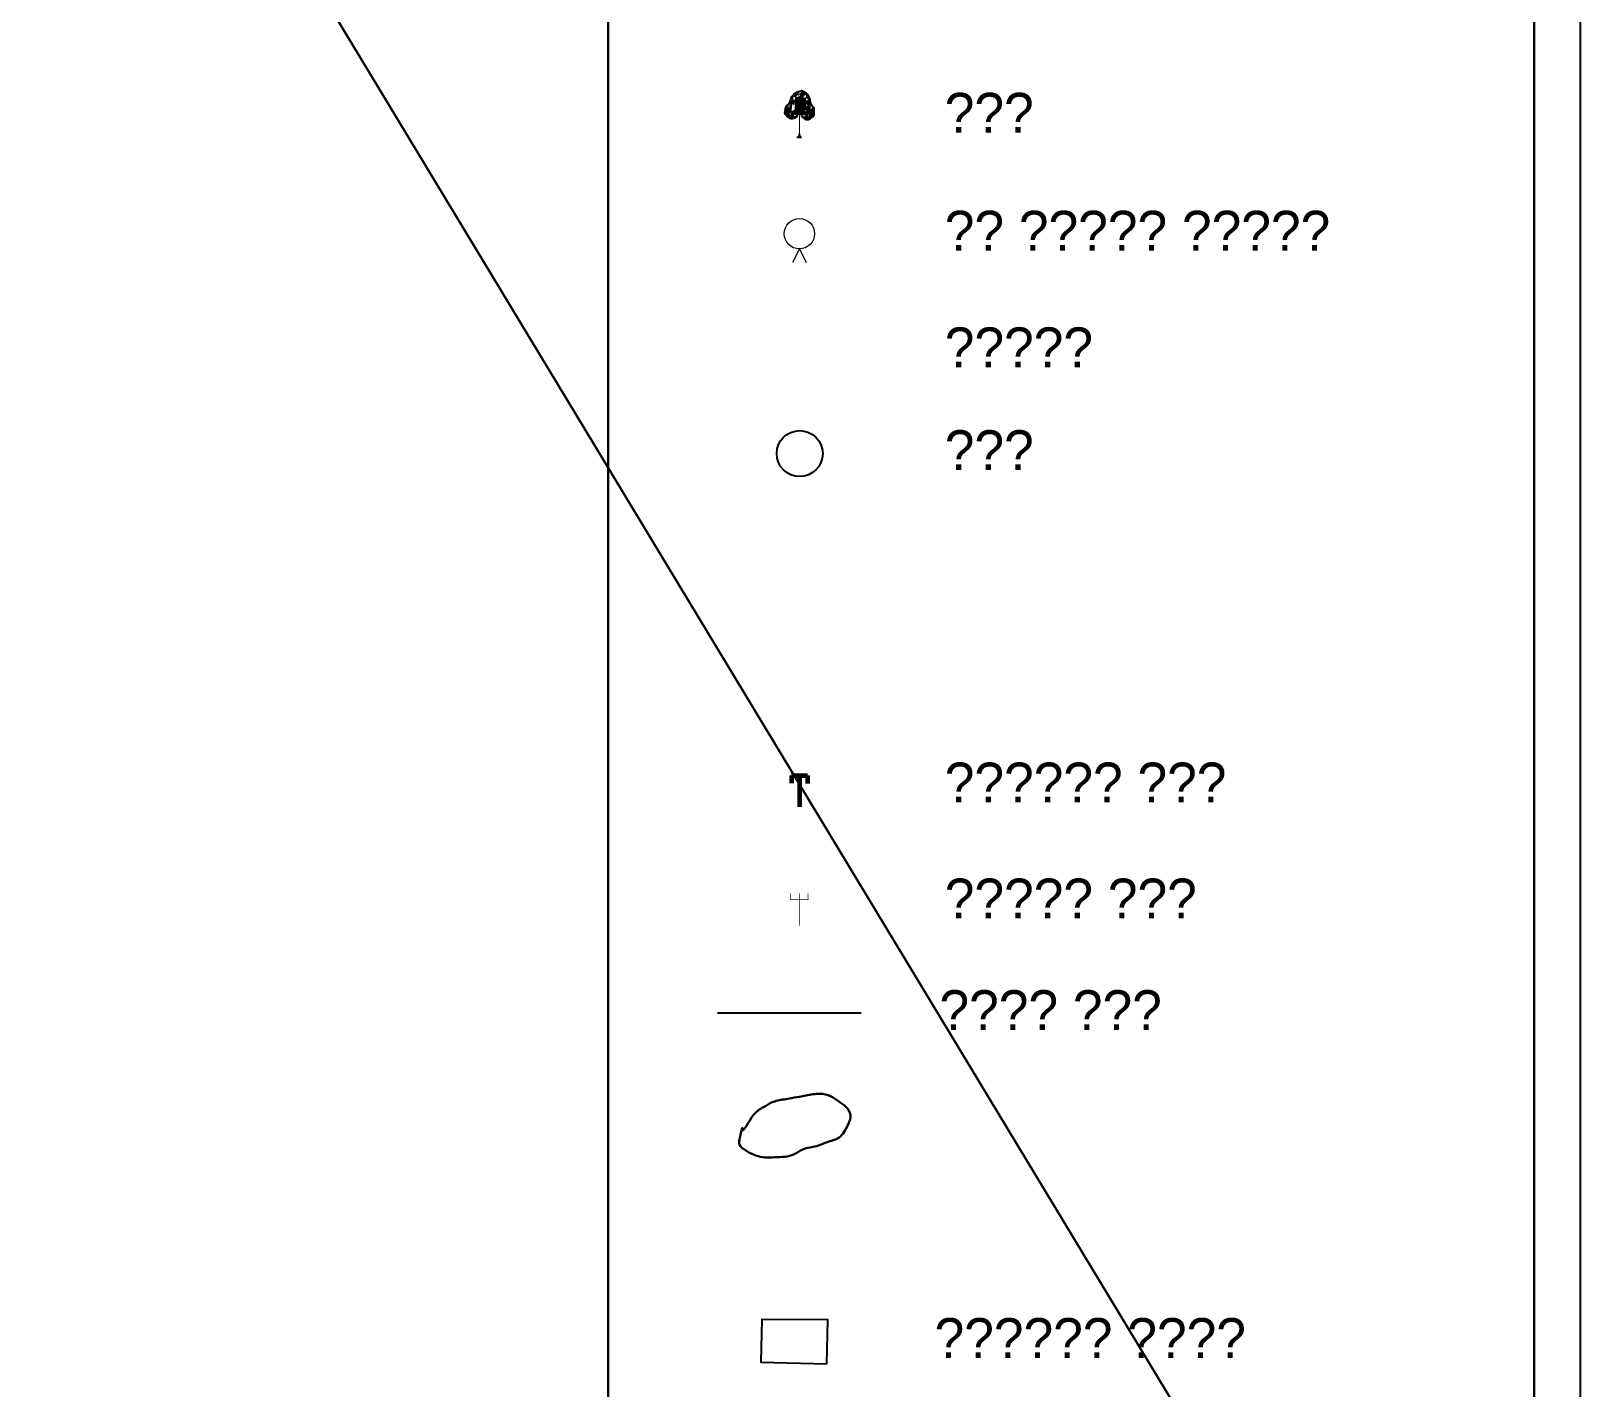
# Model space of a CAD drawing. Header units: millimetres. Extents: x -1419336 to 38707697, y -75591640 to 81.
# Drawn here: x 771.9 to 996.1, y -1547.2 to -1352.4 of the extents above; entities that cross this region are included whole.
import ezdxf

# ---------------------------------------------------------------- set-up
doc = ezdxf.new("R2010")
doc.units = ezdxf.units.MM
for name, color, linetype in [('Image', 7, 'Continuous'), ('Legend', 250, 'Continuous'), ('Sym_Electric_Pole', 250, 'Continuous'), ('Sym_STONE', 250, 'Continuous'), ('Sym_Tree', 92, 'Continuous')]:
    doc.layers.add(name, color=color, linetype=linetype)
doc.styles.add('Fence', font='txt.shx')
doc.styles.get("Standard").update_dxf_attribs({"font": 'SakalBharati.ttf'})
doc.linetypes.add('FENCE', pattern='A,2,-0.252673,["X",Fence,S=0.75,R=0,X=0,Y=-0.373672],-0.747327', length=3)
picture_1 = doc.add_image_def('image3.jpg', size_in_pixel=(14388, 11097))

msp = doc.modelspace()

# ---------------------------------------------------------------- linework, layer by layer
at = {"color": 5, "lineweight": 20}
for q in [(881.25, -1385.56), (883.19, -1385.56)]:
    msp.add_line((882.22, -1383.62), q, dxfattribs=at)
at = {"color": 7, "lineweight": 60}
for p, q in [((881.07, -1459.25), (883.38, -1459.25)), ((882.23, -1459.25), (882.23, -1463.78))]:
    msp.add_line(p, q, dxfattribs=at)
for points in [[(881.07, -1459.25), (881.07, -1460.37)], [(883.38, -1459.25), (883.38, -1460.39)]]:
    msp.add_lwpolyline(points, dxfattribs=at)
at = {"color": 5, "lineweight": 20}
msp.add_ellipse((882.22, -1381.44), major_axis=(2.18, 0), ratio=1, dxfattribs=at)
at = {"layer": 'Legend', "color": 0, "linetype": 'FENCE', "lineweight": -3, "transparency": 33554687}
msp.add_line((891.1, -1493.39), (870.45, -1493.39), dxfattribs=at)
at = {"layer": 'Legend'}
msp.add_lwpolyline([(-63.2, -1105.39), (994.35, -1105.39), (994.35, -1801.26), (-63.2, -1801.26)], close=True, dxfattribs=at)
at = {"layer": 'Legend', "lineweight": 30}
msp.add_lwpolyline([(876.16, -1794.64), (-56.58, -1794.64), (-56.58, -1112.01), (876.16, -1112.01), (987.73, -1112.01), (987.73, -1154.3), (987.73, -1188.75), (987.73, -1205.79), (987.73, -1213), (987.73, -1224.82), (987.73, -1660.73), (987.73, -1720.19), (987.73, -1760.13), (987.73, -1794.64)], close=True, dxfattribs=at)
msp.add_lwpolyline([(854.78, -1112.01), (854.78, -1154.3), (854.78, -1188.75), (854.78, -1224.82), (854.78, -1660.73), (854.78, -1720.19), (854.78, -1760.13), (854.78, -1794.64)], dxfattribs=at)
at = {"layer": 'Legend', "ltscale": 0.2, "flags": 128}
msp.add_lwpolyline([(886.18, -1543.77), (886.28, -1537.46), (876.83, -1537.4), (876.7, -1543.51)], close=True, dxfattribs=at)
at = {"layer": 'Legend', "color": 1, "lineweight": 30, "start_tangent": (-56.576784, -1794.635394), "end_tangent": (-56.576784, -1794.635394)}
msp.add_spline([(874.05, -1509.99), (875.64, -1508.01), (877.06, -1506.91), (878.23, -1506.24), (880.03, -1505.78), (881.06, -1505.6), (882.65, -1505.32), (884.67, -1505), (886.37, -1505.18), (887.54, -1505.85), (888.63, -1506.63), (889.48, -1507.69), (889.55, -1508.4), (889.2, -1509.39), (887.93, -1511.26), (886.37, -1511.86), (885.2, -1512.32), (884.17, -1512.61), (882.72, -1512.96), (881.45, -1513.67), (878.69, -1514.09), (877.27, -1514.13), (874.65, -1513.21), (873.62, -1512.25), (873.62, -1511.55), (874.05, -1509.99)], degree=3, dxfattribs=at)
at = {"layer": 'Sym_Electric_Pole'}
for points, const_width in [([(880.9, -1477.08), (883.55, -1477.08)], 0.1), ([(880.95, -1477.08), (880.95, -1476.2)], 0.064), ([(880.98, -1477.09), (880.98, -1476.21)], 0.1), ([(882.23, -1477.08), (882.23, -1476.2)], 0.1), ([(882.23, -1477.08), (882.23, -1480.81)], 0.1), ([(882.23, -1477.08), (882.23, -1476.2)], 0.064), ([(883.47, -1477.04), (883.47, -1476.16)], 0.1)]:
    msp.add_lwpolyline(points, dxfattribs=dict(at, const_width=const_width))
at = {"layer": 'Sym_STONE'}
msp.add_ellipse((882.26, -1413.01), major_axis=(3.3, 0), ratio=1, dxfattribs=at)
at = {"layer": 'Sym_Tree'}
for p, q in [((882.45, -1360.98), (882.23, -1361)), ((881.87, -1367.58), (882.5, -1367.58))]:
    msp.add_line(p, q, dxfattribs=at)
at = {"layer": 'Sym_Tree', "color": 82, "const_width": 0.8}
for points in [[(881.91, -1364.36), (882.01, -1361.81)], [(882, -1364.37), (882.1, -1361.82)], [(882.34, -1363.99), (882.44, -1361.45)], [(882.66, -1364.42), (882.76, -1361.87)], [(881.27, -1363.77), (881.6, -1364.24)], [(881.78, -1363.88), (882.11, -1364.35)], [(883.55, -1363.99), (883.07, -1364.31)], [(883.18, -1363.79), (883.52, -1364.26)]]:
    msp.add_lwpolyline(points, dxfattribs=at)
at = {"layer": 'Sym_Tree', "color": 34}
msp.add_lwpolyline([(882.23, -1367.58, 0.48, 0.16, 0), (882.23, -1366.94, 0.16, 0.16, 0), (882.23, -1364.33, 0.16, 0.16, 0)], format="xyseb", dxfattribs=at)
at = {"layer": 'Sym_Tree', "color": 82}
msp.add_open_spline([(882.01, -1364.44), (881.86, -1364.6), (881.64, -1364.84), (881.21, -1364.95), (880.83, -1364.92), (880.5, -1364.6), (880.04, -1364.21), (880.25, -1363.62), (880.26, -1363.04), (880.93, -1362.71), (880.95, -1361.9), (881.45, -1361.39), (881.85, -1361.04), (882.13, -1361.01), (882.23, -1361)], degree=3, knots=[0, 0, 0, 0, 0.357151, 0.545743, 0.741494, 0.970117, 1.319935, 1.641608, 1.935314, 2.250626, 2.755061, 3.137005, 3.457298, 3.618487, 3.618487, 3.618487, 3.618487], dxfattribs=at)
at = {"layer": 'Sym_Tree', "color": 82, "start_tangent": (882.225801, -1367.581842), "end_tangent": (882.225801, -1367.581842)}
msp.add_spline([(882.45, -1364.44), (882.88, -1364.91), (883.19, -1365.03), (883.53, -1365.03), (883.88, -1364.83), (884.32, -1364.4), (884.33, -1363.84), (884.28, -1363.32), (883.93, -1362.89), (883.71, -1362.03), (883.36, -1361.46), (882.94, -1361.08), (882.45, -1360.98)], degree=3, dxfattribs=at)
at = {"layer": 'Sym_Tree', "color": 82}
for points in [[(882.23, -1361), (881.53, -1361.34), (881.24, -1361.59), (881.08, -1361.86)], [(881.28, -1361.64), (881.34, -1361.59), (882.23, -1361), (882.04, -1361.02)], [(882.67, -1361), (882.1, -1361.38), (881.65, -1361.39), (882.23, -1361)], [(881.65, -1361.39), (882.23, -1361), (882.43, -1361), (882.31, -1361.14)], [(882.23, -1361), (882.04, -1361.02), (881.85, -1361.09), (881.68, -1361.2)], [(881.85, -1361.09), (881.68, -1361.2), (881.96, -1361.06), (882.04, -1361.02)], [(881.78, -1361.59), (882.05, -1361.37), (882.67, -1361), (882.84, -1361.86)], [(881.96, -1361.06), (882.04, -1361.02), (881.84, -1361.1), (882.04, -1361.02)], [(881.84, -1361.1), (882.04, -1361.02), (882, -1361.06), (881.96, -1361.06)], [(882.67, -1361), (882.84, -1361.86), (882.11, -1361.84), (882.09, -1361.39)], [(882.23, -1361), (882.45, -1360.98), (882.67, -1361), (882.1, -1361.38)], [(882.43, -1361), (882.31, -1361.14), (882.17, -1361.18), (882.27, -1361.08)], [(882.17, -1361.18), (882.19, -1361.12), (882.27, -1361.08), (882.23, -1361)], [(882.27, -1361.08), (882.23, -1361), (882.43, -1361), (882.27, -1361.08)], [(882.43, -1361), (882.27, -1361.08), (882.45, -1360.98), (882.67, -1361)], [(883.48, -1361.7), (883.24, -1361.45), (882.67, -1361), (882.4, -1361.83)], [(882.67, -1361), (882.4, -1361.83), (883.12, -1361.91), (883.2, -1361.47)], [(882.45, -1360.98), (882.67, -1361), (882.94, -1361.1), (882.86, -1361.05)], [(882.67, -1361), (883.32, -1361.42), (883.58, -1361.71), (883.7, -1362)], [(883.54, -1361.76), (883.48, -1361.7), (882.67, -1361), (882.86, -1361.05)], [(882.67, -1361), (882.86, -1361.05), (883.04, -1361.14), (883.19, -1361.27)], [(880.4, -1363.24), (880.24, -1363.44), (880.15, -1364.02), (880.95, -1364.09)], [(880.36, -1363.07), (880.3, -1363.2), (880.26, -1363.35), (880.24, -1363.44)], [(880.26, -1363.35), (880.24, -1363.44), (880.42, -1363.52), (880.61, -1363.17)], [(880.36, -1363.27), (880.36, -1363.27), (880.4, -1363.24), (880.24, -1363.44)], [(880.54, -1363.08), (880.56, -1363.66), (880.25, -1363.43), (880.56, -1363.66)], [(880.25, -1363.43), (880.56, -1363.66), (880.72, -1363.25), (880.61, -1363.17)], [(880.3, -1363.31), (880.27, -1363.32), (880.26, -1363.35), (880.35, -1363.25)], [(880.26, -1363.35), (880.35, -1363.25), (880.35, -1363.25)], [(880.36, -1363.27), (880.27, -1363.32), (880.33, -1363.29), (880.32, -1363.18)], [(880.33, -1363.29), (880.32, -1363.18), (880.3, -1363.31), (880.27, -1363.32)], [(880.29, -1363.38), (880.29, -1363.38), (880.36, -1363.27), (880.27, -1363.32)], [(880.51, -1363.11), (880.43, -1363.09), (880.32, -1363.18), (880.29, -1363.38)], [(880.32, -1363.18), (880.29, -1363.38), (880.38, -1363.25), (880.4, -1363.15)], [(880.38, -1363.32), (880.38, -1363.25), (880.29, -1363.38)], [(880.6, -1363), (880.53, -1363.01), (880.36, -1363.07), (880.3, -1363.2)], [(880.4, -1363.15), (880.43, -1363.09), (880.32, -1363.18), (880.36, -1363.07)], [(880.32, -1363.18), (880.36, -1363.07), (880.38, -1363.32), (880.38, -1363.25)], [(880.35, -1363.25), (880.35, -1363.25), (880.36, -1363.27)], [(880.46, -1363.1), (881.03, -1362.91), (880.37, -1363.07), (880.43, -1363.01)], [(880.37, -1363.07), (880.43, -1363.01), (880.47, -1362.97), (880.53, -1362.91)], [(880.51, -1363.14), (880.38, -1363.25), (880.58, -1363.11), (880.54, -1363.08)], [(880.38, -1363.25), (880.4, -1363.15), (880.51, -1363.11)], [(880.42, -1363.52), (880.61, -1363.17), (880.51, -1363.14), (880.38, -1363.25)], [(880.51, -1363.11), (880.51, -1363.11), (880.4, -1363.15), (880.43, -1363.09)], [(880.53, -1362.92), (880.47, -1362.97), (880.43, -1363.01), (880.51, -1362.99)], [(880.43, -1363.01), (880.51, -1362.99), (880.53, -1363.01), (880.6, -1363)], [(880.56, -1363.09), (880.61, -1363.05), (880.51, -1363.11), (880.43, -1363.09)], [(880.58, -1363.11), (880.54, -1363.08), (880.46, -1363.1), (881.03, -1362.91)], [(880.47, -1362.97), (880.53, -1362.91), (880.59, -1362.87), (880.61, -1362.98)], [(880.59, -1362.87), (880.61, -1362.98), (880.53, -1363.01), (880.47, -1362.97)], [(880.53, -1363.01), (880.47, -1362.97), (880.53, -1362.91), (880.54, -1362.97)], [(880.47, -1362.97), (880.53, -1362.97), (880.53, -1362.92), (880.47, -1362.97)], [(880.53, -1362.97), (880.53, -1362.97), (880.47, -1362.97), (880.53, -1362.97)], [(880.56, -1362.93), (880.51, -1362.99), (880.71, -1362.76)], [(880.61, -1362.98), (880.53, -1362.97), (880.56, -1362.93), (880.51, -1362.99)], [(880.53, -1362.91), (880.54, -1362.97), (880.53, -1362.92), (880.56, -1362.93)], [(880.53, -1362.92), (880.56, -1362.93), (880.53, -1362.97)], [(880.53, -1363.01), (880.6, -1363), (880.61, -1362.98), (880.53, -1362.97)], [(880.6, -1363), (880.6, -1363), (880.6, -1363), (880.53, -1363.01)], [(880.72, -1363.25), (880.62, -1363.05), (880.54, -1363.08), (880.56, -1363.66)], [(880.62, -1363.05), (880.62, -1363.16), (880.54, -1363.08), (880.62, -1363.05)], [(880.54, -1363.08), (880.62, -1363.05), (880.61, -1363.15), (880.54, -1363.11)], [(880.61, -1363.15), (880.54, -1363.11), (880.61, -1363.15), (880.62, -1363.06)], [(880.68, -1363.33), (880.6, -1363.3), (880.68, -1363.33), (880.54, -1363.28)], [(880.68, -1363.33), (880.54, -1363.28), (880.68, -1363.33), (880.56, -1363.66)], [(881.2, -1362.83), (881.08, -1363.99), (880.56, -1363.66), (880.83, -1363.09)], [(881.08, -1363.99), (880.56, -1363.66), (880.6, -1363), (880.83, -1362.95)], [(880.61, -1363.15), (880.62, -1363.06), (880.56, -1363.09), (880.61, -1363.05)], [(880.56, -1363.66), (880.83, -1363.09), (880.79, -1363.9), (880.79, -1364.21)], [(880.68, -1363.33), (880.56, -1363.66), (880.61, -1363.17), (880.72, -1363.25)], [(880.72, -1363.25), (880.78, -1363.37), (880.56, -1363.66), (880.71, -1363.34)], [(880.59, -1362.87), (880.6, -1362.89), (880.71, -1362.76), (880.84, -1362.68)], [(880.71, -1362.76), (880.71, -1362.76), (880.59, -1362.87), (880.6, -1362.89)], [(880.72, -1363.25), (880.61, -1363.17), (880.72, -1363.25), (880.59, -1363.29)], [(880.72, -1363.25), (880.59, -1363.29), (880.72, -1363.25), (880.78, -1363.37)], [(880.85, -1362.82), (880.84, -1362.68), (880.6, -1363)], [(880.71, -1362.76), (880.84, -1362.68), (880.6, -1363), (880.6, -1362.89)], [(880.6, -1363), (880.6, -1362.89), (880.66, -1362.97), (880.84, -1362.68)], [(880.6, -1363), (880.83, -1362.95), (881.01, -1362.8), (880.83, -1362.95)], [(880.6, -1363), (880.6, -1363), (880.6, -1363)], [(880.6, -1363), (880.6, -1363), (880.6, -1363)], [(880.61, -1363.17), (880.66, -1363.13), (880.62, -1363.05), (880.62, -1363.16)], [(880.61, -1363.17), (880.72, -1363.25), (880.61, -1363.17), (880.66, -1363.13)], [(880.82, -1362.98), (880.83, -1363.09), (880.72, -1363.25), (880.62, -1363.05)], [(880.66, -1362.97), (880.84, -1362.68), (880.85, -1362.82), (880.96, -1362.82)], [(880.85, -1362.88), (880.85, -1362.82), (880.66, -1362.97), (880.84, -1362.88)], [(880.66, -1362.97), (880.84, -1362.88), (880.85, -1362.82), (880.68, -1362.94)], [(880.85, -1362.82), (880.68, -1362.94), (880.84, -1362.88), (880.85, -1362.82)], [(880.71, -1362.76), (880.84, -1362.68), (880.95, -1362.39), (880.91, -1362.39)], [(880.83, -1362.59), (880.83, -1362.58), (880.71, -1362.76), (880.84, -1362.68)], [(880.83, -1363.09), (880.82, -1362.98), (880.74, -1363.29), (880.72, -1363.25)], [(880.74, -1363.29), (880.72, -1363.25), (880.87, -1363.25), (880.82, -1363.31)], [(880.78, -1363.37), (880.82, -1363.31), (880.83, -1363.09), (880.82, -1362.98)], [(880.87, -1363.25), (880.83, -1363.09), (880.83, -1363.09), (880.82, -1362.98)], [(880.83, -1363.09), (880.82, -1362.98), (880.82, -1362.98), (880.92, -1362.99)], [(880.82, -1362.98), (880.92, -1362.99), (880.82, -1362.98), (880.83, -1363.09)], [(880.87, -1363.25), (880.82, -1363.31), (881.08, -1363.99), (880.93, -1364.01)], [(880.87, -1362.72), (880.84, -1362.68), (880.83, -1362.59), (880.83, -1362.58)], [(881.01, -1362.8), (880.83, -1362.95), (880.83, -1363.09), (880.83, -1362.95)], [(881.2, -1362.83), (881.01, -1362.8), (880.87, -1363.25), (880.83, -1363.09)], [(880.83, -1363.09), (880.83, -1362.95), (880.85, -1362.82)], [(880.85, -1362.82), (880.85, -1362.82), (880.85, -1362.82), (880.84, -1362.68)], [(880.84, -1362.88), (880.85, -1362.82), (880.87, -1362.72), (880.84, -1362.68)], [(881.15, -1362.19), (880.95, -1362.39), (881.01, -1362.8), (880.85, -1362.82)], [(880.85, -1362.65), (880.87, -1362.72), (880.95, -1362.39), (880.99, -1362.57)], [(880.89, -1362.48), (880.86, -1362.53), (880.85, -1362.65), (880.87, -1362.72)], [(881.01, -1362.8), (880.85, -1362.82), (881.28, -1362.84), (881.75, -1362.84)], [(880.85, -1362.82), (880.85, -1362.82), (880.85, -1362.82)], [(880.85, -1362.82), (880.96, -1362.82), (880.85, -1362.88), (880.85, -1362.82)], [(880.86, -1362.6), (880.87, -1362.72), (881.03, -1362.15), (881.05, -1362.09)], [(880.95, -1362.39), (880.91, -1362.39), (880.89, -1362.48), (880.86, -1362.53)], [(880.89, -1362.48), (880.95, -1362.39), (880.86, -1362.6), (880.87, -1362.72)], [(880.95, -1362.39), (880.99, -1362.57), (880.89, -1362.48), (880.95, -1362.39)], [(880.97, -1362.22), (880.91, -1362.39), (881.15, -1361.89), (881.12, -1361.88)], [(881.02, -1362), (880.98, -1362.15), (880.97, -1362.22), (880.91, -1362.39)], [(881.01, -1362.14), (881.02, -1362.09), (880.91, -1362.39), (880.94, -1362.39)], [(880.97, -1362.31), (880.91, -1362.39), (880.98, -1362.15), (881.03, -1362.15)], [(880.95, -1362.34), (880.98, -1362.24), (880.97, -1362.31), (880.91, -1362.39)], [(880.91, -1362.39), (880.94, -1362.39), (880.96, -1362.33), (880.97, -1362.31)], [(881.24, -1361.59), (881.08, -1361.86), (881.01, -1362.14), (880.95, -1362.39)], [(881.36, -1361.98), (881.12, -1361.88), (881.15, -1362.19), (880.95, -1362.39)], [(881.01, -1362.14), (880.95, -1362.39), (881.3, -1362.25), (881.36, -1361.98)], [(881, -1362.16), (881.02, -1362), (880.95, -1362.34), (880.98, -1362.24)], [(880.96, -1362.33), (880.97, -1362.31), (880.98, -1362.24), (881.02, -1362.09)], [(880.98, -1362.24), (881.02, -1362.09), (881.03, -1361.99), (881.02, -1361.99)], [(880.98, -1362.15), (881.03, -1362.15), (881.02, -1362), (880.98, -1362.15)], [(881.02, -1361.99), (881.08, -1361.86), (881, -1362.16), (881.02, -1362)], [(881.03, -1362.15), (881.05, -1362.09), (881.01, -1362.14), (881.02, -1362.09)], [(881.01, -1362.8), (881.52, -1362.75), (881.15, -1362.19), (881.38, -1362.55)], [(881.15, -1362.19), (881.38, -1362.55), (881.52, -1362.75), (881.01, -1362.8)], [(881.59, -1362.41), (881.52, -1362.75), (881.01, -1362.8), (881.52, -1362.75)], [(881.52, -1362.75), (881.01, -1362.8), (881.28, -1362.84)], [(881.2, -1362.83), (881.46, -1363), (881.2, -1362.83), (881.01, -1362.8)], [(881.36, -1361.98), (881.21, -1361.66), (881.08, -1361.86), (881.02, -1362.09)], [(881.08, -1361.86), (881.02, -1362.09), (881.15, -1362.19), (881.36, -1361.98)], [(881.02, -1362.09), (881.06, -1361.94), (881.08, -1361.86), (881.06, -1361.94)], [(881.08, -1361.86), (881.06, -1361.94), (881.02, -1361.99), (881.08, -1361.86)], [(881.03, -1361.99), (881.02, -1361.99), (881.02, -1362.09), (881.06, -1361.94)], [(881.15, -1361.89), (881.12, -1361.88), (881.4, -1361.5), (881.53, -1361.34)], [(881.15, -1362.19), (881.36, -1361.98), (881.36, -1361.98), (881.12, -1361.88)], [(881.65, -1362.21), (882, -1362.21), (881.59, -1362.41), (881.15, -1362.19)], [(881.59, -1362.41), (881.15, -1362.19), (881.59, -1362.41), (881.52, -1362.75)], [(881.46, -1363), (881.5, -1362.84), (881.2, -1362.83), (881.46, -1363)], [(881.3, -1362.25), (881.36, -1361.98), (881.36, -1361.98), (881.21, -1361.66)], [(881.34, -1361.59), (881.3, -1361.55), (881.23, -1361.69), (881.25, -1361.74)], [(881.23, -1361.69), (881.25, -1361.74), (881.28, -1361.64), (881.34, -1361.59)], [(881.4, -1361.5), (881.53, -1361.34), (881.24, -1361.59), (881.4, -1361.5)], [(881.24, -1361.59), (881.4, -1361.5), (881.34, -1361.59), (881.3, -1361.55)], [(881.36, -1361.98), (881.25, -1361.74), (881.32, -1361.59), (881.64, -1361.39)], [(881.32, -1361.67), (881.26, -1361.69), (881.25, -1361.74), (881.32, -1361.67)], [(881.25, -1361.74), (881.32, -1361.67), (882.08, -1362.01), (882.35, -1362.12)], [(881.32, -1361.67), (881.32, -1361.62), (881.32, -1361.67), (881.26, -1361.69)], [(881.28, -1362.84), (881.75, -1362.84), (882.28, -1362.49), (882.38, -1362.14)], [(881.28, -1362.84), (881.28, -1362.84), (881.46, -1363), (881.5, -1362.84)], [(881.32, -1361.59), (881.64, -1361.39), (881.67, -1361.84), (881.32, -1361.67)], [(881.57, -1361.44), (881.64, -1361.39), (881.32, -1361.67), (881.32, -1361.62)], [(881.67, -1361.84), (881.32, -1361.67), (881.33, -1361.76), (881.67, -1361.84)], [(881.33, -1361.76), (881.67, -1361.84), (881.64, -1361.39), (882.35, -1361.11)], [(881.61, -1361.37), (881.42, -1361.48), (881.34, -1361.59), (881.61, -1361.37)], [(881.64, -1361.39), (881.42, -1361.48), (881.37, -1361.63), (881.42, -1361.66)], [(881.37, -1361.63), (881.42, -1361.66), (881.57, -1361.44), (881.64, -1361.39)], [(881.64, -1361.39), (882.35, -1361.11), (881.64, -1361.39), (881.42, -1361.48)], [(881.53, -1361.34), (881.82, -1361.2), (881.61, -1361.37), (881.42, -1361.48)], [(881.82, -1361.2), (881.85, -1361.09), (881.68, -1361.2), (881.53, -1361.34)], [(881.68, -1361.2), (881.53, -1361.34), (881.82, -1361.2), (881.71, -1361.2)], [(881.82, -1361.2), (881.71, -1361.2), (881.53, -1361.34), (881.82, -1361.2)], [(882.82, -1363.56), (881.76, -1363.6), (881.64, -1362.83), (881.53, -1363.99)], [(881.65, -1362.21), (881.59, -1362.41), (881.59, -1362.41), (881.65, -1362.21)], [(882.08, -1362.01), (882.35, -1362.12), (881.65, -1362.21), (882, -1362.21)], [(882, -1361.06), (881.96, -1361.06), (881.68, -1361.2), (881.82, -1361.2)], [(882, -1361.06), (881.82, -1361.2), (881.83, -1361.13), (881.68, -1361.2)], [(881.68, -1361.2), (881.82, -1361.2), (881.94, -1361.08), (881.95, -1361.07)], [(881.83, -1361.13), (881.68, -1361.2), (881.82, -1361.2), (881.85, -1361.09)], [(882.84, -1361.86), (882.11, -1361.84), (881.8, -1361.98), (881.69, -1361.74)], [(882.04, -1362.41), (882.09, -1362.21), (882.82, -1363.56), (881.76, -1363.6)], [(882.09, -1361.44), (882.1, -1361.38), (881.78, -1361.59), (882.05, -1361.37)], [(881.93, -1361.09), (881.93, -1361.09), (882, -1361.06), (881.82, -1361.2)], [(881.94, -1361.08), (881.95, -1361.07), (881.84, -1361.1), (881.82, -1361.2)], [(881.84, -1361.1), (881.82, -1361.2), (881.95, -1361.07), (881.91, -1361.09)], [(881.95, -1361.07), (881.91, -1361.09), (881.93, -1361.09)], [(882.84, -1361.86), (882.11, -1361.84), (882.09, -1362.21), (882.04, -1362.41)], [(883.03, -1361.13), (882.86, -1361.05), (882.09, -1361.4), (882.09, -1361.44)], [(882.09, -1361.4), (882.09, -1361.44), (882.1, -1361.38)], [(882.1, -1361.38), (882.1, -1361.38), (882.09, -1361.44), (882.1, -1361.38)], [(882.11, -1361.84), (882.09, -1361.39), (882.84, -1361.86), (882.11, -1361.84)], [(882.72, -1362.49), (882.82, -1362.14), (882.84, -1361.86), (882.11, -1361.84)], [(882.17, -1361.18), (882.27, -1361.08), (882.31, -1361.14), (882.17, -1361.18)], [(882.31, -1361.14), (882.17, -1361.18), (882.19, -1361.12), (882.27, -1361.08)], [(883.12, -1362.48), (883.09, -1362.28), (882.2, -1363.52), (883.24, -1363.7)], [(882.2, -1363.52), (883.24, -1363.7), (883.46, -1362.95), (883.43, -1364.12)], [(882.43, -1362.47), (882.38, -1362.11), (882.4, -1361.83), (883.12, -1361.91)], [(883.38, -1362.95), (882.91, -1362.89), (882.43, -1362.47), (882.38, -1362.11)], [(883.12, -1361.91), (883.2, -1361.47), (882.4, -1361.83), (883.12, -1361.91)], [(882.4, -1361.83), (883.12, -1361.91), (883.09, -1362.28), (883.12, -1362.48)], [(882.4, -1361.83), (883.12, -1361.91), (883.41, -1362.08), (883.55, -1361.86)], [(883.55, -1361.86), (883.49, -1361.78), (882.69, -1362.02), (882.41, -1362.1)], [(882.69, -1362.02), (882.41, -1362.1), (883.09, -1362.28), (882.74, -1362.23)], [(882.5, -1361.1), (882.42, -1361.05), (882.61, -1361.14), (882.42, -1361.05)], [(882.61, -1361.14), (882.42, -1361.05), (882.45, -1361.08), (882.5, -1361.1)], [(882.5, -1361.1), (882.54, -1361.13), (882.52, -1361.12)], [(883.46, -1361.87), (883.12, -1361.91), (883.2, -1361.47), (882.54, -1361.09)], [(883.2, -1361.47), (882.54, -1361.09), (883.21, -1361.46), (883.41, -1361.58)], [(882.94, -1362.95), (882.94, -1362.95), (882.73, -1363.08), (882.72, -1362.92)], [(883.09, -1362.28), (882.74, -1362.23), (883.12, -1362.48), (883.6, -1362.32)], [(883.04, -1361.14), (883.19, -1361.27), (882.94, -1361.1), (882.86, -1361.05)], [(882.9, -1361.08), (882.94, -1361.1), (883.19, -1361.27), (883.05, -1361.25)], [(882.96, -1361.12), (882.96, -1361.12), (882.9, -1361.08), (883.05, -1361.25)], [(882.9, -1361.08), (883.05, -1361.25), (883.05, -1361.18), (883.19, -1361.27)], [(883.66, -1362.94), (883.81, -1362.98), (883.38, -1362.95), (882.91, -1362.89)], [(883.19, -1361.27), (883.05, -1361.25), (882.95, -1361.12), (882.94, -1361.1)], [(882.95, -1361.12), (882.94, -1361.1), (883.05, -1361.14), (883.05, -1361.25)], [(883.05, -1361.14), (883.05, -1361.25), (882.94, -1361.1), (882.98, -1361.13)], [(883.05, -1361.18), (883.19, -1361.27), (883.05, -1361.25), (883.03, -1361.13)], [(883.05, -1361.25), (883.03, -1361.13), (883.19, -1361.27), (883.32, -1361.42)], [(883.19, -1361.27), (883.32, -1361.42), (883.05, -1361.25), (883.16, -1361.27)], [(883.05, -1361.25), (883.16, -1361.27), (883.32, -1361.42), (883.05, -1361.25)], [(883.32, -1361.42), (883.05, -1361.25), (883.24, -1361.45), (883.41, -1361.58)], [(883.09, -1362.28), (883.12, -1362.48), (883.12, -1362.48), (883.09, -1362.28)], [(883.5, -1361.7), (883.2, -1361.47), (883.12, -1361.91), (883.49, -1361.78)], [(883.12, -1361.91), (883.49, -1361.78), (883.46, -1361.87), (883.12, -1361.91)], [(883.12, -1362.48), (883.6, -1362.32), (883.12, -1362.48), (883.15, -1362.83)], [(883.12, -1362.48), (883.15, -1362.83), (883.66, -1362.94), (883.15, -1362.83)], [(883.66, -1362.94), (883.15, -1362.83), (883.6, -1362.32), (883.31, -1362.64)], [(883.6, -1362.32), (883.31, -1362.64), (883.15, -1362.83), (883.66, -1362.94)], [(883.15, -1362.83), (883.66, -1362.94), (883.38, -1362.95)], [(883.18, -1363.08), (883.16, -1362.92), (883.46, -1362.95), (883.18, -1363.08)], [(883.46, -1362.95), (883.18, -1363.08), (883.46, -1362.95), (883.66, -1362.94)], [(883.41, -1362.08), (883.55, -1361.86), (883.5, -1361.7), (883.2, -1361.47)], [(883.45, -1361.73), (883.4, -1361.76), (883.27, -1361.52), (883.2, -1361.47)], [(883.27, -1361.52), (883.2, -1361.47), (883.49, -1361.78), (883.5, -1361.73)], [(883.21, -1361.46), (883.41, -1361.58), (883.45, -1361.73), (883.4, -1361.76)], [(883.24, -1361.45), (883.41, -1361.58), (883.48, -1361.7), (883.24, -1361.45)], [(883.26, -1362), (883.27, -1362.08), (883.3, -1362.14), (883.26, -1362)], [(883.63, -1362.02), (883.66, -1362.01), (883.44, -1361.6), (883.32, -1361.42)], [(883.44, -1361.6), (883.32, -1361.42), (883.58, -1361.71), (883.44, -1361.6)], [(883.44, -1362.36), (883.41, -1362.08), (883.41, -1362.08), (883.6, -1361.78)], [(883.41, -1362.08), (883.6, -1361.78), (883.7, -1362), (883.73, -1362.24)], [(883.7, -1362), (883.73, -1362.24), (883.6, -1362.32), (883.41, -1362.08)], [(883.6, -1362.32), (883.41, -1362.08), (883.41, -1362.08), (883.66, -1362.01)], [(883.41, -1362.08), (883.66, -1362.01), (883.6, -1362.32), (883.77, -1362.54)], [(883.74, -1362.28), (883.77, -1362.54), (883.44, -1362.36), (883.41, -1362.08)], [(883.46, -1362.95), (883.43, -1364.12), (883.99, -1363.85), (883.79, -1363.26)], [(883.43, -1364.12), (883.99, -1363.85), (884.04, -1363.19), (883.81, -1363.12)], [(883.58, -1361.71), (883.44, -1361.6), (883.48, -1361.7), (883.52, -1361.67)], [(883.46, -1362.95), (883.66, -1362.94), (883.73, -1363.4), (883.79, -1363.26)], [(883.48, -1361.7), (883.52, -1361.67), (883.58, -1361.82), (883.55, -1361.86)], [(883.58, -1361.82), (883.55, -1361.86), (883.54, -1361.76), (883.48, -1361.7)], [(883.49, -1361.78), (883.5, -1361.73), (883.49, -1361.78), (883.55, -1361.81)], [(883.49, -1361.78), (883.55, -1361.81), (883.55, -1361.86), (883.49, -1361.78)], [(883.58, -1361.71), (883.7, -1362), (883.74, -1362.28), (883.77, -1362.54)], [(883.6, -1362.32), (883.77, -1362.54), (883.66, -1362.94), (883.81, -1362.98)], [(884.04, -1363.31), (884.08, -1363.28), (884.16, -1363.31), (883.62, -1363.05)], [(884.16, -1363.31), (883.62, -1363.05), (884.26, -1363.29), (884.2, -1363.22)], [(883.76, -1362.38), (883.8, -1362.55), (883.63, -1362.02), (883.66, -1362.01)], [(884.04, -1363.19), (883.81, -1363.12), (883.66, -1362.94), (883.81, -1363.12)], [(883.66, -1362.94), (883.81, -1363.12), (883.79, -1363.26), (883.81, -1363.12)], [(883.99, -1363.85), (883.79, -1363.26), (883.73, -1364.06), (883.69, -1364.37)], [(883.73, -1362.24), (883.71, -1362.08), (883.7, -1362), (883.71, -1362.08)], [(883.74, -1362.14), (883.7, -1362), (883.75, -1362.31), (883.74, -1362.15)], [(883.83, -1362.81), (883.8, -1362.88), (883.77, -1362.54), (883.7, -1362.71)], [(883.77, -1362.54), (883.7, -1362.71), (883.81, -1362.64), (883.77, -1362.54)], [(883.98, -1363.15), (883.83, -1362.85), (883.81, -1362.98), (883.7, -1362.97)], [(883.81, -1362.98), (883.7, -1362.97), (883.81, -1363.04), (883.81, -1362.98)], [(883.74, -1362.14), (883.74, -1362.14), (883.73, -1362.24), (883.71, -1362.08)], [(883.82, -1362.76), (883.8, -1362.88), (883.72, -1362.29), (883.71, -1362.23)], [(883.72, -1362.29), (883.71, -1362.23), (883.74, -1362.28), (883.73, -1362.24)], [(883.77, -1362.3), (883.72, -1362.29), (883.74, -1362.15), (883.77, -1362.3)], [(883.76, -1362.46), (883.8, -1362.55), (883.77, -1362.3), (883.72, -1362.29)], [(883.79, -1363.26), (883.82, -1363.14), (883.82, -1363.14), (883.72, -1363.14)], [(883.82, -1363.14), (883.72, -1363.14), (883.82, -1363.14), (883.79, -1363.26)], [(883.74, -1362.28), (883.73, -1362.24), (883.8, -1362.55), (883.78, -1362.54)], [(883.76, -1362.48), (883.76, -1362.46), (883.75, -1362.39), (883.73, -1362.24)], [(883.73, -1363.4), (883.79, -1363.26), (883.79, -1363.26), (883.82, -1363.14)], [(883.75, -1362.31), (883.74, -1362.15), (883.77, -1362.49), (883.75, -1362.39)], [(883.74, -1362.15), (883.77, -1362.3), (883.76, -1362.38), (883.8, -1362.55)], [(883.77, -1362.49), (883.75, -1362.39), (883.76, -1362.46), (883.8, -1362.55)], [(883.8, -1362.55), (883.78, -1362.54), (883.76, -1362.48), (883.76, -1362.46)], [(883.96, -1362.94), (883.83, -1362.85), (883.77, -1362.54), (883.8, -1362.55)], [(883.77, -1362.54), (883.8, -1362.55), (883.81, -1362.64), (883.84, -1362.69)], [(883.81, -1362.64), (883.77, -1362.54), (883.82, -1362.76), (883.8, -1362.88)], [(883.81, -1363.54), (883.77, -1363.48), (883.79, -1363.26), (883.82, -1363.14)], [(883.79, -1363.26), (883.81, -1363.12), (883.81, -1362.98)], [(883.79, -1363.26), (883.82, -1363.14), (883.86, -1363.46), (883.89, -1363.42)], [(883.82, -1363.14), (883.79, -1363.26), (883.89, -1363.42), (884.01, -1363.24)], [(883.81, -1362.64), (883.84, -1362.69), (883.83, -1362.81), (883.8, -1362.88)], [(883.81, -1363.04), (883.81, -1362.98), (883.8, -1362.88), (883.83, -1362.85)], [(883.81, -1362.98), (883.81, -1362.98), (883.81, -1362.98), (883.83, -1362.85)], [(883.81, -1362.98), (883.83, -1362.85), (884.04, -1363.19)], [(883.81, -1362.98), (883.81, -1362.98), (883.81, -1362.98)], [(883.81, -1363.04), (883.81, -1362.98), (883.98, -1363.15), (883.81, -1363.04)], [(883.98, -1363.15), (883.81, -1363.04), (883.81, -1362.98), (883.97, -1363.13)], [(883.81, -1362.98), (883.97, -1363.13), (883.81, -1363.04), (883.81, -1362.98)], [(883.85, -1362.75), (883.85, -1362.75), (883.96, -1362.94), (883.83, -1362.85)], [(884.06, -1363.06), (884.05, -1363.09), (883.96, -1362.94), (883.83, -1362.85)], [(883.96, -1362.94), (883.83, -1362.85), (884.04, -1363.19), (884.05, -1363.09)], [(884.04, -1363.19), (884.05, -1363.09), (883.98, -1363.15), (883.83, -1362.85)], [(883.89, -1363.42), (884.01, -1363.24), (884.08, -1363.28), (883.99, -1363.85)], [(884.08, -1363.13), (884.13, -1363.2), (883.96, -1362.94)], [(883.96, -1362.94), (883.96, -1362.94), (884.06, -1363.06), (884.05, -1363.09)], [(884, -1363.36), (883.96, -1363.31), (884.01, -1363.24), (883.99, -1363.35)], [(884.01, -1363.24), (883.99, -1363.35), (884.08, -1363.28), (884.01, -1363.24)], [(884.08, -1363.28), (883.99, -1363.85), (884.33, -1363.66), (883.99, -1363.85)], [(884.08, -1363.28), (884.01, -1363.24), (884, -1363.34), (884.08, -1363.31)], [(884, -1363.34), (884.01, -1363.25), (884.06, -1363.29), (884.02, -1363.24)], [(884, -1363.34), (884.08, -1363.31), (884, -1363.34), (884.01, -1363.25)], [(884.17, -1363.18), (884.11, -1363.11), (884.06, -1363.06), (884.02, -1363.17)], [(884.06, -1363.06), (884.02, -1363.17), (884.1, -1363.21), (884.17, -1363.18)], [(884.02, -1363.17), (884.11, -1363.18), (884.08, -1363.13), (884.13, -1363.2)], [(884.1, -1363.21), (884.04, -1363.19), (884.02, -1363.17), (884.11, -1363.18)], [(884.06, -1363.29), (884.02, -1363.24), (884.11, -1363.31), (884.19, -1363.3)], [(884.04, -1363.19), (884.04, -1363.19), (884.04, -1363.19)], [(884.04, -1363.19), (884.04, -1363.19), (884.04, -1363.19)], [(884.04, -1363.19), (884.04, -1363.19), (884.04, -1363.19), (884.1, -1363.21)], [(884.04, -1363.19), (884.1, -1363.21), (884.26, -1363.29), (884.31, -1363.43)], [(884.2, -1363.22), (884.13, -1363.2), (884.1, -1363.21), (884.04, -1363.19)], [(884.11, -1363.34), (884.22, -1363.47), (884.04, -1363.31), (884.08, -1363.28)], [(884.11, -1363.11), (884.09, -1363.17), (884.11, -1363.12), (884.08, -1363.13)], [(884.11, -1363.12), (884.08, -1363.13), (884.11, -1363.18)], [(884.1, -1363.21), (884.17, -1363.18), (884.11, -1363.11), (884.09, -1363.17)], [(884.26, -1363.29), (884.2, -1363.22), (884.17, -1363.18), (884.11, -1363.11)], [(884.17, -1363.18), (884.11, -1363.18), (884.11, -1363.12), (884.17, -1363.18)], [(884.11, -1363.12), (884.17, -1363.18), (884.2, -1363.22), (884.13, -1363.2)], [(884.11, -1363.18), (884.11, -1363.18), (884.17, -1363.18), (884.11, -1363.18)], [(880.21, -1363.84), (880.15, -1364.02), (880.24, -1363.44), (880.17, -1363.84)], [(880.21, -1363.84), (880.21, -1363.84), (880.21, -1363.84), (880.15, -1364.02)], [(880.15, -1364.02), (880.95, -1364.09), (880.92, -1364.91), (880.75, -1364.82)], [(880.27, -1364.39), (880.17, -1364.21), (880.15, -1364.02), (880.77, -1364.74)], [(880.15, -1364.02), (880.77, -1364.74), (880.76, -1364.78), (880.56, -1364.62)], [(880.61, -1364.6), (880.56, -1364.62), (880.15, -1364.02), (880.61, -1364.6)], [(880.15, -1364.02), (880.61, -1364.6), (880.61, -1364.6), (880.17, -1364.21)], [(880.31, -1364.42), (880.17, -1364.21), (880.18, -1364.22), (880.15, -1364.02)], [(880.18, -1364.22), (880.15, -1364.02), (880.17, -1364.21), (880.23, -1364.26)], [(880.17, -1364.21), (880.23, -1364.26), (880.24, -1363.44), (880.31, -1363.51)], [(880.24, -1363.44), (880.17, -1363.84), (880.31, -1363.51), (880.32, -1363.49)], [(880.92, -1364.91), (880.75, -1364.82), (880.27, -1364.39), (880.17, -1364.21)], [(880.61, -1364.6), (880.17, -1364.21), (880.31, -1364.42), (880.17, -1364.21)], [(880.24, -1363.44), (880.31, -1363.51), (880.21, -1363.84)], [(880.34, -1363.43), (880.71, -1363.34), (880.35, -1363.39), (880.31, -1363.51)], [(880.35, -1363.39), (880.31, -1363.51), (880.35, -1363.7), (880.43, -1363.56)], [(880.35, -1363.54), (880.38, -1363.48), (880.31, -1364.42), (880.45, -1364.5)], [(880.31, -1363.51), (880.32, -1363.49), (880.95, -1364.09), (880.8, -1363.95)], [(880.31, -1364.42), (880.45, -1364.5), (880.75, -1364.82), (880.54, -1364.64)], [(880.43, -1363.56), (880.44, -1363.62), (880.34, -1363.43), (880.71, -1363.34)], [(880.35, -1363.7), (880.43, -1363.56), (880.35, -1363.54), (880.38, -1363.48)], [(880.56, -1363.66), (880.56, -1363.66), (880.48, -1363.87), (880.42, -1363.52)], [(880.48, -1363.87), (880.42, -1363.52), (880.8, -1363.95), (880.54, -1363.7)], [(880.57, -1363.68), (880.44, -1363.62), (880.43, -1363.56), (880.44, -1363.62)], [(880.54, -1363.7), (880.62, -1363.73), (880.57, -1363.68), (880.44, -1363.62)], [(880.62, -1364.68), (880.66, -1364.53), (880.45, -1364.5), (880.61, -1364.6)], [(880.45, -1364.5), (880.61, -1364.6), (880.77, -1364.74), (880.69, -1364.69)], [(880.56, -1364.62), (880.61, -1364.6), (880.49, -1364.56), (880.53, -1364.62)], [(880.49, -1364.56), (880.53, -1364.62), (880.53, -1364.62), (880.76, -1364.78)], [(880.53, -1364.62), (880.76, -1364.78), (880.62, -1364.68), (880.66, -1364.53)], [(880.76, -1364.78), (880.54, -1364.64), (880.53, -1364.62), (880.61, -1364.6)], [(880.53, -1364.62), (880.61, -1364.6), (880.92, -1364.91), (881.14, -1364.93)], [(880.85, -1363.52), (880.64, -1363.74), (880.54, -1363.7), (880.62, -1363.73)], [(880.8, -1363.95), (880.54, -1363.7), (880.56, -1363.66), (880.8, -1363.82)], [(880.75, -1364.82), (880.54, -1364.64), (880.56, -1364.62), (880.61, -1364.6)], [(880.72, -1364.7), (880.73, -1364.72), (880.76, -1364.78), (880.54, -1364.64)], [(880.56, -1363.66), (880.71, -1363.34), (880.68, -1363.33), (880.6, -1363.3)], [(880.56, -1363.66), (880.56, -1363.66), (880.85, -1363.52), (880.64, -1363.74)], [(880.95, -1364.09), (880.8, -1363.95), (881.06, -1363.53), (880.56, -1363.66)], [(881.06, -1363.53), (880.56, -1363.66), (880.56, -1363.66)], [(880.56, -1363.66), (880.8, -1363.82), (880.56, -1363.66), (880.71, -1363.65)], [(880.56, -1363.66), (880.71, -1363.65), (880.56, -1363.66)], [(881.08, -1363.99), (880.79, -1363.9), (881.08, -1363.99), (880.56, -1363.66)], [(880.76, -1364.78), (880.56, -1364.62), (880.61, -1364.6), (880.56, -1364.62)], [(880.61, -1364.6), (880.56, -1364.62), (880.61, -1364.6), (880.56, -1364.62)], [(880.77, -1364.74), (880.69, -1364.69), (880.76, -1364.78), (880.82, -1364.72)], [(880.76, -1364.78), (880.82, -1364.72), (880.72, -1364.7), (880.73, -1364.72)], [(880.82, -1363.45), (880.9, -1363.5), (880.78, -1363.37), (880.82, -1363.31)], [(881.7, -1364.74), (882.01, -1364.44), (881.08, -1363.99), (880.78, -1364.7)], [(881.08, -1363.99), (880.78, -1364.7), (881.54, -1364.54), (881.11, -1364.91)], [(880.79, -1363.9), (880.79, -1364.21), (880.79, -1364.21), (881.06, -1364.23)], [(880.79, -1364.21), (881.06, -1364.23), (881.08, -1363.99), (880.79, -1363.9)], [(880.85, -1363.52), (880.82, -1363.45), (880.82, -1363.31), (880.9, -1363.5)], [(880.82, -1363.31), (880.9, -1363.5), (880.82, -1363.31), (880.9, -1363.5)], [(880.82, -1363.31), (880.9, -1363.5), (880.95, -1363.31), (880.82, -1363.31)], [(880.95, -1363.31), (880.82, -1363.31), (880.82, -1363.45), (880.9, -1363.5)], [(881.08, -1363.99), (880.93, -1364.01), (880.85, -1363.52), (880.82, -1363.45)], [(880.92, -1364.91), (881.14, -1364.93), (881.33, -1364.9), (881.53, -1364.84)], [(881.21, -1364.92), (881.14, -1364.93), (880.92, -1364.91), (881.13, -1364.92)], [(880.92, -1364.91), (881.13, -1364.92), (881.14, -1364.93), (881.13, -1364.93)], [(881.54, -1364.54), (881.11, -1364.91), (881.68, -1364.72), (881.54, -1364.54)], [(881.11, -1364.91), (881.21, -1364.91), (881.53, -1364.84), (881.58, -1364.8)], [(881.53, -1364.84), (881.42, -1364.87), (881.16, -1364.91), (881.11, -1364.84)], [(881.16, -1364.91), (881.11, -1364.84), (881.11, -1364.91), (881.21, -1364.91)], [(881.35, -1364.9), (881.35, -1364.91), (881.14, -1364.93), (881.11, -1364.91)], [(881.14, -1364.93), (881.11, -1364.91), (881.24, -1364.91), (881.33, -1364.9)], [(881.68, -1364.72), (881.54, -1364.54), (881.58, -1364.8), (881.14, -1364.93)], [(881.58, -1364.8), (881.14, -1364.93), (881.53, -1364.84), (881.42, -1364.87)], [(881.58, -1364.8), (881.33, -1364.9), (881.23, -1364.91), (881.14, -1364.93)], [(881.23, -1364.91), (881.14, -1364.93), (881.53, -1364.84), (881.58, -1364.8)], [(881.34, -1364.91), (881.24, -1364.91), (881.21, -1364.92), (881.14, -1364.93)], [(881.24, -1364.91), (881.33, -1364.9), (881.34, -1364.91), (881.24, -1364.91)], [(881.33, -1364.9), (881.53, -1364.84), (881.7, -1364.74), (882.01, -1364.44)], [(881.53, -1364.84), (881.58, -1364.8), (881.58, -1364.8), (881.33, -1364.9)], [(881.34, -1364.91), (881.53, -1364.84), (881.6, -1364.8), (881.58, -1364.8)], [(881.53, -1364.84), (881.53, -1364.84), (881.34, -1364.91), (881.53, -1364.84)], [(881.53, -1364.84), (881.56, -1364.82), (881.35, -1364.91), (881.36, -1364.86)], [(881.35, -1364.91), (881.36, -1364.86), (881.35, -1364.9), (881.35, -1364.91)], [(881.53, -1364.84), (881.58, -1364.8), (881.69, -1364.75), (881.6, -1364.8)], [(881.69, -1364.75), (881.58, -1364.8), (881.53, -1364.84)], [(881.6, -1364.8), (881.6, -1364.8), (881.53, -1364.84), (881.56, -1364.82)], [(881.53, -1364.84), (881.53, -1364.84), (881.53, -1364.84)], [(881.69, -1364.75), (881.6, -1364.8), (881.69, -1364.75), (881.58, -1364.8)], [(882.47, -1364.43), (882.44, -1364.4), (882.64, -1364.52), (882.64, -1364.47)], [(882.44, -1364.9), (882.44, -1364.9), (882.44, -1364.9)], [(882.72, -1364.78), (882.45, -1364.44), (883.43, -1364.12), (883.63, -1364.86)], [(883.06, -1364.99), (882.88, -1364.9), (882.72, -1364.78), (882.45, -1364.44)], [(882.47, -1364.43), (882.47, -1364.43), (882.65, -1364.52), (882.47, -1364.43)], [(882.88, -1364.9), (882.83, -1364.85), (882.73, -1364.79), (882.81, -1364.85)], [(882.73, -1364.79), (882.81, -1364.85), (882.73, -1364.79), (882.83, -1364.85)], [(882.73, -1364.79), (882.83, -1364.85), (882.88, -1364.9)], [(882.91, -1364.6), (883.28, -1365.02), (882.74, -1364.76), (882.91, -1364.6)], [(882.74, -1364.76), (882.91, -1364.6), (882.83, -1364.85), (883.25, -1365.03)], [(883.05, -1364.99), (882.87, -1364.9), (882.81, -1364.85), (882.83, -1364.85)], [(882.81, -1364.85), (882.81, -1364.85), (882.87, -1364.9), (882.85, -1364.87)], [(882.83, -1364.85), (883.25, -1365.03), (882.88, -1364.9), (882.98, -1364.94)], [(883.28, -1365.02), (883.19, -1365), (882.88, -1364.9), (882.83, -1364.85)], [(882.88, -1364.9), (882.83, -1364.85), (882.83, -1364.85), (883.06, -1364.99)], [(882.83, -1364.85), (883.06, -1364.99), (883.16, -1365), (883.25, -1365.03)], [(883.16, -1365), (883.25, -1365.03), (882.88, -1364.9), (882.83, -1364.85)], [(883.47, -1365.04), (883.25, -1365.03), (883.06, -1364.99), (882.88, -1364.9)], [(882.88, -1364.9), (882.98, -1364.94), (883.23, -1365.01), (883.29, -1364.95)], [(883.43, -1364.12), (883.63, -1364.86), (882.91, -1364.6), (883.28, -1365.02)], [(883.05, -1364.98), (883.05, -1364.99), (883.26, -1365.04), (883.28, -1365.02)], [(883.26, -1365.04), (883.28, -1365.02), (883.15, -1365.01), (883.06, -1364.99)], [(883.2, -1364.89), (883.29, -1364.86), (883.2, -1364.94), (883.16, -1364.87)], [(883.2, -1364.94), (883.16, -1364.87), (883.25, -1364.86), (883.24, -1364.88)], [(883.18, -1365.02), (883.25, -1365.03), (883.47, -1365.04), (883.26, -1365.03)], [(883.23, -1365.01), (883.29, -1364.95), (883.28, -1365.02), (883.19, -1365)], [(883.55, -1364.7), (883.37, -1364.77), (883.2, -1364.89), (883.29, -1364.86)], [(883.45, -1364.81), (883.2, -1364.94), (883.36, -1364.86), (883.34, -1364.71)], [(883.5, -1364.76), (883.45, -1364.81), (883.45, -1364.81), (883.2, -1364.94)], [(883.2, -1364.94), (883.44, -1364.83), (883.45, -1364.81), (883.37, -1364.77)], [(883.2, -1364.94), (883.43, -1364.8), (883.37, -1364.77), (883.43, -1364.8)], [(883.25, -1364.86), (883.24, -1364.88), (883.2, -1364.94), (883.44, -1364.83)], [(883.7, -1364.63), (883.55, -1364.7), (883.21, -1364.98), (883.44, -1364.83)], [(883.21, -1364.98), (883.44, -1364.83), (883.43, -1364.8), (883.37, -1364.77)], [(883.9, -1364.81), (883.82, -1364.77), (883.47, -1365.04), (883.25, -1365.03)], [(883.36, -1364.86), (883.34, -1364.71), (883.55, -1364.7), (883.37, -1364.77)], [(883.37, -1364.77), (883.86, -1364.45), (883.7, -1364.63), (883.86, -1364.45)], [(883.43, -1364.8), (883.37, -1364.77), (883.5, -1364.76), (883.45, -1364.81)], [(883.37, -1364.77), (883.43, -1364.8), (883.37, -1364.77), (883.43, -1364.8)], [(883.73, -1364.06), (883.69, -1364.37), (883.69, -1364.37), (883.42, -1364.35)], [(883.69, -1364.37), (883.42, -1364.35), (883.43, -1364.12), (883.73, -1364.06)], [(883.73, -1363.4), (883.77, -1363.48), (883.43, -1364.12), (883.58, -1364.15)], [(883.43, -1364.12), (883.58, -1364.15), (883.71, -1363.68), (883.76, -1363.61)], [(883.43, -1364.12), (883.73, -1364.06), (883.43, -1364.12), (883.99, -1363.85)], [(884.35, -1364.27), (883.55, -1364.23), (883.47, -1365.04), (883.65, -1364.98)], [(883.47, -1365.04), (883.65, -1364.98), (884.18, -1364.61), (884.3, -1364.45)], [(883.55, -1364.23), (883.71, -1364.11), (883.51, -1363.65), (883.99, -1363.85)], [(883.51, -1363.65), (883.99, -1363.85), (883.99, -1363.85)], [(884.2, -1363.46), (884.33, -1363.68), (884.35, -1364.27), (883.55, -1364.23)], [(884.25, -1363.73), (884.25, -1363.71), (883.55, -1364.23), (883.71, -1364.11)], [(883.77, -1363.48), (883.67, -1363.65), (883.64, -1363.45), (883.77, -1363.48)], [(883.64, -1363.45), (883.77, -1363.48), (883.76, -1363.61), (883.67, -1363.65)], [(884.18, -1364.61), (884.3, -1364.45), (884.35, -1364.27), (883.64, -1364.89)], [(884.35, -1364.27), (883.64, -1364.89), (883.65, -1364.94), (883.87, -1364.8)], [(883.71, -1363.68), (883.76, -1363.61), (883.77, -1363.48), (883.67, -1363.65)], [(883.77, -1363.48), (883.67, -1363.65), (883.77, -1363.48), (883.67, -1363.65)], [(883.76, -1363.61), (883.67, -1363.65), (883.81, -1363.54), (883.77, -1363.48)], [(883.99, -1363.85), (883.99, -1363.85), (883.71, -1363.68), (883.9, -1363.92)], [(883.71, -1363.68), (883.9, -1363.92), (884, -1363.89), (883.92, -1363.92)], [(884.04, -1364.07), (884.15, -1363.73), (883.71, -1364.11), (884, -1363.89)], [(883.71, -1364.11), (884, -1363.89), (883.99, -1363.85), (883.73, -1363.98)], [(883.86, -1363.46), (883.89, -1363.42), (883.73, -1363.4), (883.77, -1363.48)], [(883.99, -1363.85), (883.73, -1363.98), (883.99, -1363.85), (883.84, -1363.82)], [(883.89, -1363.42), (884, -1363.49), (883.89, -1363.42), (883.81, -1363.54)], [(883.89, -1363.42), (883.81, -1363.54), (883.99, -1363.85), (883.88, -1363.52)], [(883.82, -1364.77), (883.87, -1364.8), (884.35, -1364.27), (883.82, -1364.77)], [(884.35, -1364.27), (883.82, -1364.77), (883.82, -1364.77), (884.3, -1364.45)], [(883.99, -1363.85), (883.84, -1363.82), (883.99, -1363.85)], [(883.99, -1363.85), (883.88, -1363.52), (883.91, -1363.51), (884, -1363.49)], [(884.13, -1363.77), (884.11, -1363.83), (884.24, -1363.65), (883.88, -1363.52)], [(884.24, -1363.65), (883.88, -1363.52), (884.23, -1363.61), (884.25, -1363.73)], [(884, -1363.36), (883.89, -1363.42), (884, -1363.36), (883.96, -1363.31)], [(884.33, -1363.66), (883.99, -1363.85), (883.89, -1363.42), (884.01, -1363.36)], [(883.89, -1363.42), (884.01, -1363.36), (883.89, -1363.42), (884, -1363.49)], [(883.91, -1363.51), (883.99, -1363.85), (884, -1363.36), (883.89, -1363.42)], [(883.91, -1363.51), (884, -1363.49), (883.91, -1363.51), (884.05, -1363.48)], [(883.91, -1363.51), (884.05, -1363.48), (883.91, -1363.51), (883.99, -1363.85)], [(884, -1363.89), (883.92, -1363.92), (883.97, -1363.87), (884.11, -1363.83)], [(883.97, -1363.87), (884.11, -1363.83), (884.13, -1363.77), (884.11, -1363.83)], [(884.21, -1363.76), (884.19, -1363.7), (884.14, -1364.63), (883.99, -1364.7)], [(883.99, -1363.85), (883.99, -1363.85), (884.04, -1364.07), (884.15, -1363.73)], [(884.15, -1363.73), (884.01, -1363.36), (884.11, -1363.34), (884.22, -1363.47)], [(884.33, -1363.58), (884.33, -1363.68), (884.15, -1363.73), (884.01, -1363.36)], [(884.11, -1363.31), (884.19, -1363.3), (884.29, -1363.4), (884.29, -1363.61)], [(884.11, -1363.31), (884.11, -1363.31), (884.21, -1363.36), (884.19, -1363.3)], [(884.22, -1363.47), (884.21, -1363.36), (884.11, -1363.31)], [(884.23, -1363.61), (884.25, -1363.73), (884.2, -1363.92), (884.13, -1363.77)], [(884.2, -1363.92), (884.13, -1363.77), (884.21, -1363.76), (884.19, -1363.7)], [(884.14, -1364.63), (884.3, -1364.45), (884.3, -1364.46), (884.35, -1364.27)], [(884.21, -1363.36), (884.19, -1363.3), (884.29, -1363.4), (884.26, -1363.29)], [(884.24, -1363.5), (884.24, -1363.5), (884.2, -1363.46), (884.33, -1363.68)], [(884.29, -1363.4), (884.26, -1363.29), (884.21, -1363.54), (884.22, -1363.47)], [(884.29, -1363.4), (884.29, -1363.61), (884.22, -1363.47), (884.21, -1363.36)], [(884.21, -1363.54), (884.22, -1363.47), (884.29, -1363.61)], [(884.24, -1363.5), (884.32, -1363.55), (884.26, -1363.51), (884.29, -1363.4)], [(884.25, -1363.47), (884.25, -1363.47), (884.24, -1363.5)], [(884.29, -1363.61), (884.29, -1363.61), (884.24, -1363.5), (884.32, -1363.55)], [(884.3, -1364.44), (884.24, -1364.49), (884.33, -1363.68), (884.25, -1363.73)], [(884.3, -1364.46), (884.35, -1364.27), (884.3, -1364.44), (884.24, -1364.49)], [(884.29, -1363.53), (884.32, -1363.55), (884.32, -1363.58), (884.25, -1363.47)], [(884.32, -1363.58), (884.25, -1363.47), (884.25, -1363.47)], [(884.33, -1363.68), (884.25, -1363.73), (884.32, -1364.08)], [(884.33, -1363.68), (884.35, -1364.08), (884.25, -1363.73), (884.25, -1363.71)], [(884.26, -1363.29), (884.31, -1363.43), (884.33, -1363.58), (884.33, -1363.68)], [(884.26, -1363.51), (884.29, -1363.4), (884.29, -1363.53), (884.32, -1363.55)], [(884.32, -1364.08), (884.35, -1364.27), (884.33, -1363.68), (884.35, -1364.08)], [(884.32, -1364.08), (884.32, -1364.08), (884.32, -1364.08), (884.35, -1364.27)]]:
    msp.add_solid(points, dxfattribs=at)
at = {"layer": 'Sym_Tree'}
for points in [[(882.19, -1361.12), (882.27, -1361.08), (882.17, -1361.18), (882.19, -1361.12)], [(882.94, -1361.1), (882.86, -1361.05), (883.03, -1361.13), (882.94, -1361.1)], [(882.94, -1361.1), (882.94, -1361.1), (883.03, -1361.13), (882.86, -1361.05)], [(883.03, -1361.13), (882.94, -1361.1), (882.94, -1361.1), (882.91, -1361.09)]]:
    msp.add_solid(points, dxfattribs=at)

# ---------------------------------------------------------------- texts
at = {"layer": 'Legend', "color": 7}
for s, height, p in [('झाड', 5.726, (903.09, -1366.93)), ('एक मोटेची विहीर', 5.7258, (903.09, -1383.87)), ('विहिर', 5.726, (903.09, -1400.62)), ('दगड', 5.726, (903.09, -1415.39)), ('टेलीफोन खांब', 5.7258, (903.09, -1463.13)), ('विजेचा खांब', 5.7257, (903.09, -1479.79)), ('तारेचे कुंपण', 5.7257, (902.33, -1495.82)), ('संपादित क्षेत्र', 5.7259, (901.63, -1542.92))]:
    msp.add_text(s, height=height, dxfattribs=at).set_placement(p)

# ---------------------------------------------------------------- pictures from other files: only their frames are drawn
at = {"layer": 'Image'}
image = msp.add_image(picture_1, insert=(737.28, -1220.54), size_in_units=(20516866.47, 15823029.38), rotation=-58.863298409, dxfattribs=at)
image.dxf.v_pixel = (737.2798784, -1220.4762113)
image.dxf.flags = 7

doc.saveas('drawing.dxf')
